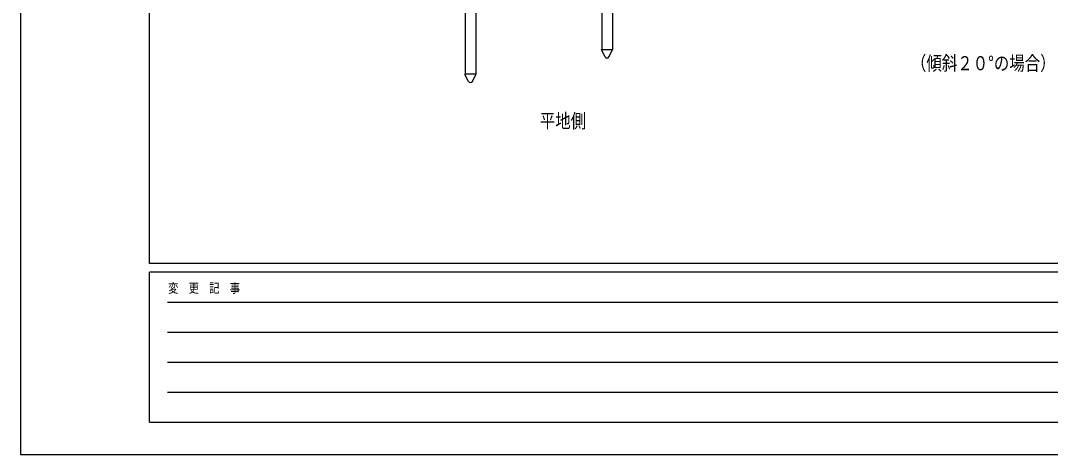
# Model space of a CAD drawing. Units: millimetres, scale not verified. Extents: x -4205 to 4205, y -2970 to 2970.
# Drawn here: x -4205 to -1805, y -2970 to -1959 of the extents above; entities that cross this region are included whole.
import ezdxf
from ezdxf.enums import TextEntityAlignment as Align

# ---------------------------------------------------------------- set-up
doc = ezdxf.new("R2010")
doc.units = ezdxf.units.MM
doc.header["$LTSCALE"] = 12
for name, color, linetype in [('0-2_USER1', 3, 'Continuous'), ('0-4_YKK_A1', 4, 'Continuous'), ('0-6_YKK_ZWAK', 7, 'Continuous')]:
    doc.layers.add(name, color=color, linetype=linetype)
doc.styles.add('ＭＳ ゴシック', font='')
doc.styles.get('ＭＳ ゴシック').set_extended_font_data('MS Gothic')

msp = doc.modelspace()

# ---------------------------------------------------------------- linework, layer by layer
at = {"layer": '0-4_YKK_A1'}
for p, q in [((-2850.81, -1803.37), (-2850.81, -2026.13)), ((-2825.81, -1801.72), (-2825.81, -2026.13)), ((-3169.21, -1853.42), (-3169.21, -2083.42)), ((-3144.21, -1853.42), (-3144.21, -2083.42)), ((-2851.01, -2026.13), (-2825.61, -2026.13)), ((-2851.01, -2027.13), (-2851.01, -2026.13)), ((-2842.77, -2043.39), (-2851.01, -2027.13)), ((-2833.85, -2043.39), (-2825.61, -2027.13)), ((-2825.61, -2026.13), (-2825.61, -2027.13)), ((-3144.01, -2083.42), (-3169.41, -2083.42)), ((-3169.41, -2083.42), (-3169.41, -2084.42)), ((-3161.17, -2100.68), (-3169.41, -2084.42)), ((-3152.25, -2100.68), (-3144.01, -2084.42)), ((-3144.01, -2084.42), (-3144.01, -2083.42))]:
    msp.add_line(p, q, dxfattribs=at)
for centre in [(-2838.31, -2041.13), (-3156.71, -2098.42)]:
    msp.add_arc(centre, 5, 206.87405, 333.12595, dxfattribs=at)
at = {"layer": '0-6_YKK_ZWAK'}
for p, q in [((-3904.98, -2525), (-3904.98, 2775)), ((3895.02, -2525), (-3904.98, -2525)), ((-1304.98, -2545), (-3904.98, -2545)), ((-3904.98, -2895), (-3904.98, -2545)), ((-3862.48, -2615), (-1354.98, -2615)), ((-3862.48, -2685), (-1354.98, -2685)), ((-3862.48, -2755), (-1354.98, -2755)), ((-3862.48, -2825), (-1354.98, -2825)), ((-3904.98, -2895), (-1304.98, -2895))]:
    msp.add_line(p, q, dxfattribs=at)
msp.add_lwpolyline([(-4205, -2970), (4205, -2970), (4205, 2970), (-4205, 2970)], close=True, dxfattribs=at)

# ---------------------------------------------------------------- texts
at = {"layer": '0-2_USER1', "style": 'ＭＳ ゴシック', "width": 0.8}
for s, p in [('（傾斜２０°の場合）', (-2130.23, -2084.54)), ('平地側', (-2995, -2219))]:
    msp.add_text(s, height=32.99, dxfattribs=at).set_placement(p, align=Align.BOTTOM_LEFT)
at = {"layer": '0-6_YKK_ZWAK', "style": 'ＭＳ ゴシック', "width": 0.8}
msp.add_text('変  更  記  事', height=21.99, dxfattribs=at).set_placement((-3861.31, -2600), align=Align.BOTTOM_LEFT)

doc.saveas('drawing.dxf')
